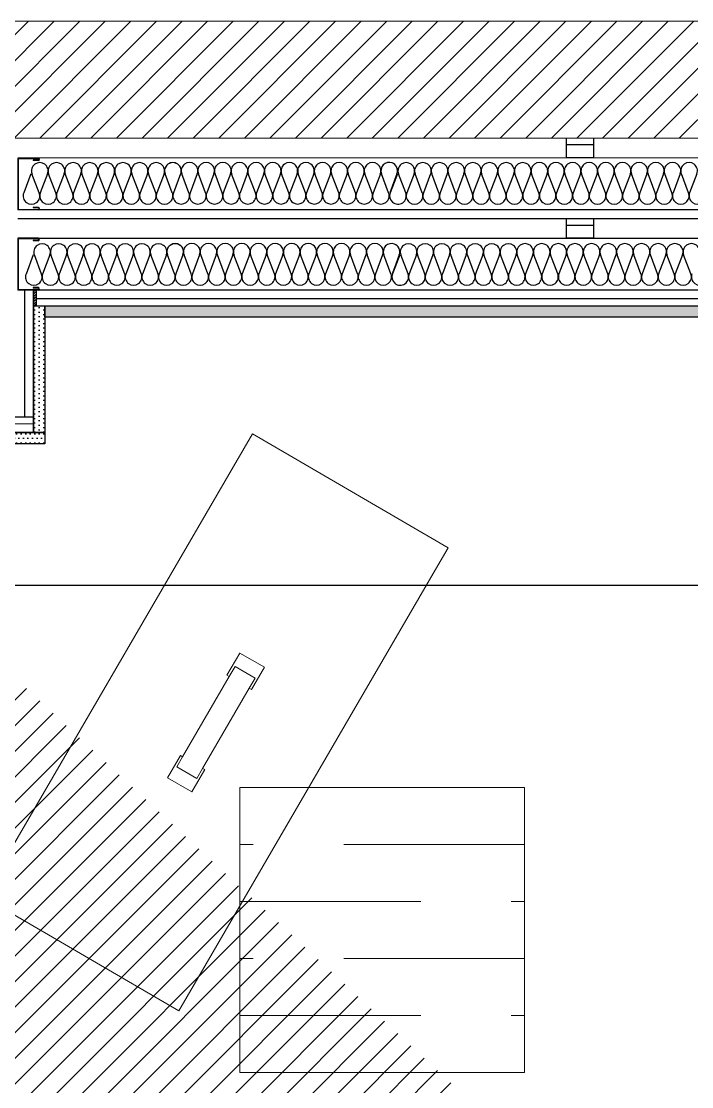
# Model space of a CAD drawing. Header units: millimetres. Extents: x 10 to 76.1, y 10 to 63.5.
# Drawn here: x 51.188 to 52.365, y 17.81 to 19.68 of the extents above; entities that cross this region are included whole.
import ezdxf

# ---------------------------------------------------------------- set-up
doc = ezdxf.new("R2010")
doc.units = ezdxf.units.MM
doc.linetypes.add('LÍNEAS_OCULTAS', pattern=[9.525, 6.35, -3.175])
for name, color, linetype in [('durlok', 3, 'Continuous'), ('equipament', 4, 'Continuous'), ('lana de vidrio', 2, 'Continuous'), ('Luces2d', 9, 'Continuous'), ('PERFILES', 2, 'Continuous'), ('Relleno', 9, 'Continuous'), ('relleno2d', 9, 'Continuous')]:
    doc.layers.add(name, color=color, linetype=linetype)
doc.layers.add('paredes2d', color=7, linetype='Continuous', true_color=0xc2ced6)

# ---------------------------------------------------------------- blocks, each defined once
blk = doc.blocks.new('LP1-1')
at = {"layer": 'PERFILES'}
for p, q in [((-0.0964, 0.0391), (-0.0964, -0.0431)), ((0.1114, 0.0388), (0.1114, -0.0431)), ((0.0596, -0.0414), (0.0601, -0.0414)), ((0.0596, -0.0431), (0.0601, -0.0431))]:
    blk.add_line(p, q, dxfattribs=at)
at = {"layer": 'PERFILES', "color": 2}
for p, q in [((-0.0949, -0.0414), (-0.0949, 0.0386)), ((-0.0879, 0.0386), (-0.0879, 0.0185)), ((-0.0879, 0.0185), (-0.0865, 0.0185)), ((-0.0865, 0.0383), (-0.0865, 0.0185)), ((0.1015, 0.0396), (0.1015, 0.0184)), ((0.1015, 0.0184), (0.1032, 0.0184)), ((0.1032, 0.0392), (0.1032, 0.0184)), ((0.1096, -0.0414), (0.1096, 0.0392)), ((-0.0949, -0.0414), (-0.063, -0.0414)), ((-0.063, -0.0414), (0.0596, -0.0414)), ((0.0601, -0.0414), (0.1096, -0.0414)), ((-0.0964, -0.0431), (-0.063, -0.0431)), ((-0.063, -0.0431), (0.0596, -0.0431)), ((0.0601, -0.0431), (0.1114, -0.0431))]:
    blk.add_line(p, q, dxfattribs=at)
for centre, radius, start, end in [((-0.0914, 0.0387), 0.00497, 355.458, 174.5769), ((0.1065, 0.0392), 0.00497, 355.458, 174.5769), ((-0.0914, 0.0385), 0.00349, 0.9781, 180.2201), ((0.1064, 0.039), 0.00319, 3.6982, 175.1096)]:
    blk.add_arc(centre, radius, start, end, dxfattribs=at)
blk = doc.blocks.new('Amp')
at = {"lineweight": 0}
for p, q in [((-12.952, 0), (-12.952, 10.959)), ((-12.952, 10.959), (11.956, 10.959)), ((12.952, 10.959), (11.956, 10.959)), ((12.952, 0.577), (12.952, 10.959)), ((-2.242, 6.177), (-3.487, 6.177)), ((-3.487, 6.177), (-3.487, 4.807)), ((-2.802, 6.053), (-2.802, 4.932)), ((-2.242, 6.053), (-2.802, 6.053)), ((-2.242, 6.177), (-2.242, 6.053)), ((-2.242, 6.053), (2.242, 6.053)), ((2.242, 6.177), (3.487, 6.177)), ((2.242, 6.177), (2.242, 6.053)), ((2.242, 6.053), (2.802, 6.053)), ((2.802, 6.053), (2.802, 4.932)), ((3.487, 6.177), (3.487, 4.807)), ((-2.242, 4.807), (-3.487, 4.807)), ((-2.242, 4.932), (-2.802, 4.932)), ((-2.242, 4.807), (-2.242, 4.932)), ((-2.242, 4.932), (2.242, 4.932)), ((2.242, 4.807), (2.242, 4.932)), ((2.242, 4.932), (2.802, 4.932)), ((2.242, 4.807), (3.487, 4.807)), ((12.952, 0), (12.952, 0.577)), ((12.952, 0), (-12.952, 0))]:
    blk.add_line(p, q, dxfattribs=at)

msp = doc.modelspace()

# ---------------------------------------------------------------- hatches: boundary and pattern name
at = {"extrusion": (-1.22465e-16, 0, -1)}
h = msp.add_hatch(dxfattribs=at)
h.set_pattern_fill('ANSI31', color=256, scale=0.001, angle=90)
h.set_pattern_definition([(135, (-61.7135647, -4.7207085), (-0.00224506403, -0.00224506403), [])])
h.paths.add_polyline_path([(-51.2143, 19.1807), (-51.2093, 19.1807), (-51.2093, 19.2082), (-51.2143, 19.2082)])
at = {"layer": 'Relleno'}
h = msp.add_hatch(dxfattribs=at)
h.set_pattern_fill('DOTS', color=256, scale=0.005, angle=90)
h.set_pattern_definition([(90, (40.710064, 8.803198), (-0.0079375, 0.00396875), [0, -0.0079375])])
h.paths.add_polyline_path([(51.2293, 18.9582), (51.2093, 18.9582), (51.2093, 19.1807), (51.2293, 19.1807)])
h = msp.add_hatch(dxfattribs=at)
h.set_pattern_fill('DOTS', color=256, scale=0.005)
h.set_pattern_definition([(360, (41.074305, 29.679941), (0.00396875, 0.0079375), [0, -0.0079375])])
h.paths.add_polyline_path([(51.2293, 19.1607), (51.2293, 19.1807), (57.6906, 19.1807), (57.6906, 19.1607)])
h = msp.add_hatch(dxfattribs=at)
h.set_pattern_fill('DOTS', color=256, scale=0.005)
h.set_pattern_definition([(360, (40.317286, 29.4574386), (0.00396875, 0.0079375), [0, -0.0079375])])
h.paths.add_polyline_path([(50.4723, 18.9382), (50.4723, 18.9582), (51.2293, 18.9582), (51.2293, 18.9382)])
at = {"layer": 'relleno2d'}
h = msp.add_hatch(dxfattribs=at)
h.set_pattern_fill('ANSI31', color=256, scale=0.01)
h.paths.add_polyline_path([(59.6881, 11.705), (59.4831, 11.705), (59.4831, 17.785), (59.6881, 17.785)])
edge = h.paths.add_edge_path(flags=17)
edge.add_line((59.6881, 18.975), (59.4831, 18.975))
edge.add_line((59.4831, 18.975), (59.4831, 19.035))
edge.add_line((59.4831, 19.035), (58.9931, 19.035))
edge.add_line((58.9931, 19.035), (58.9931, 19.475))
edge.add_line((58.9931, 19.475), (50.9148, 19.475))
edge.add_arc((50.6231, 19.545), 0.3, 193.4934, 346.5066, ccw=False)
edge.add_line((50.3314, 19.475), (50.1581, 19.475))
edge.add_line((50.1581, 19.475), (50.0231, 19.475))
edge.add_line((50.0231, 19.475), (49.9531, 19.475))
edge.add_line((49.9531, 19.475), (49.9531, 19.68))
edge.add_line((49.9531, 19.68), (59.6881, 19.68))
edge.add_line((59.6881, 19.68), (59.6881, 18.975))
edge = h.paths.add_edge_path(flags=17)
edge.add_line((59.6881, 18.975), (59.4831, 18.975))
edge.add_line((59.4831, 18.975), (59.4831, 19.035))
edge.add_line((58.9931, 19.035), (59.4831, 19.035))
edge.add_line((58.9931, 19.475), (58.9931, 19.035))
edge.add_line((50.9148, 19.475), (58.9931, 19.475))
edge.add_arc((50.6231, 19.545), 0.3, 193.4934, 346.5066)
edge.add_line((50.3314, 19.475), (50.1581, 19.475))
edge.add_line((50.1581, 19.475), (50.0231, 19.475))
edge.add_line((49.9531, 19.475), (50.0231, 19.475))
edge.add_line((49.9531, 19.68), (49.9531, 19.475))
edge.add_line((59.6881, 19.68), (49.9531, 19.68))
edge.add_line((59.6881, 19.68), (59.6881, 18.975))
edge = h.paths.add_edge_path()
edge.add_line((49.9531, 10), (59.6881, 10))
edge.add_line((50.1581, 10.205), (50.9148, 10.205))
edge.add_line((59.4831, 10.205), (50.9148, 10.205))
edge.add_line((59.4831, 10.205), (59.4831, 10.805))
edge.add_line((59.6881, 10), (59.6881, 10.805))
edge.add_line((59.4831, 10.805), (59.6881, 10.805))
edge.add_line((50.1581, 19.475), (50.1881, 19.475))
h = msp.add_hatch(dxfattribs=at)
h.set_pattern_fill('ANSI31', color=256, scale=0.01)
edge = h.paths.add_edge_path()
edge.add_line((59.6881, 19.68), (59.6881, 18.975))
edge.add_line((59.6881, 18.975), (59.4831, 18.975))
edge.add_line((59.4831, 18.975), (59.4831, 19.035))
edge.add_line((59.4831, 19.035), (58.9931, 19.035))
edge.add_line((58.9931, 19.035), (58.9931, 19.475))
edge.add_line((58.9931, 19.475), (50.9148, 19.475))
edge.add_arc((50.6231, 19.545), 0.3, 193.4934, 346.5066, ccw=False)
edge.add_line((50.3314, 19.475), (50.1581, 19.475))
edge.add_line((50.1581, 19.475), (50.0231, 19.475))
edge.add_line((50.0231, 19.475), (49.9531, 19.475))
edge.add_line((49.9531, 19.475), (49.9531, 19.68))
edge.add_line((49.9531, 19.68), (59.6881, 19.68))

# ---------------------------------------------------------------- linework, layer by layer
at = {"color": 3}
for p, q in [((52.1447, 19.4637), (52.1447, 19.4756)), ((52.1927, 19.4405), (52.1927, 19.4756)), ((52.1447, 19.4405), (52.1447, 19.4637)), ((52.1447, 19.4637), (52.1927, 19.4637)), ((52.1927, 19.4405), (52.1447, 19.4405)), ((52.1447, 19.3224), (52.1447, 19.3343)), ((52.1447, 19.2993), (52.1447, 19.3224)), ((52.1447, 19.3224), (52.1927, 19.3224)), ((52.1927, 19.2993), (52.1927, 19.3343)), ((52.1927, 19.2993), (52.1447, 19.2993))]:
    msp.add_line(p, q, dxfattribs=at)
at = {"extrusion": (-1.22465e-16, 0, -1)}
msp.add_lwpolyline([(-51.2143, 19.1807), (-51.2093, 19.1807), (-51.2093, 19.2082), (-51.2143, 19.2082)], close=True, dxfattribs=at)
at = {"color": 1}
for points in [[(51.2293, 18.9582), (51.2093, 18.9582), (51.2093, 19.1807), (51.2293, 19.1807)], [(51.2293, 19.1607), (51.2293, 19.1807), (57.6906, 19.1807), (57.6906, 19.1607)], [(50.4723, 18.9382), (50.4723, 18.9582), (51.2293, 18.9582), (51.2293, 18.9382)]]:
    msp.add_lwpolyline(points, close=True, dxfattribs=at)
at = {"layer": 'durlok', "linetype": 'Continuous', "extrusion": (1, 0.00012473, 0)}
for p, q in [((57.9556, 19.4411), (51.1818, 19.44)), ((57.9556, 19.3491), (51.1819, 19.3491)), ((51.1818, 19.3341), (57.9556, 19.3341)), ((51.1818, 19.2991), (57.9556, 19.3003)), ((57.9556, 19.2082), (51.1818, 19.2082))]:
    msp.add_line(p, q, dxfattribs=at)
at = {"layer": 'durlok', "linetype": 'Continuous'}
for p, q in [((51.1818, 19.3341), (57.9556, 19.3341)), ((51.1943, 18.9857), (51.1943, 19.2082)), ((51.2093, 19.2082), (51.2093, 18.9582)), ((51.2143, 19.1932), (57.7056, 19.1932)), ((51.2093, 19.1807), (57.7106, 19.1807)), ((51.2093, 18.9732), (50.4573, 18.972)), ((51.2093, 18.9582), (50.4523, 18.9582))]:
    msp.add_line(p, q, dxfattribs=at)
at = {"layer": 'durlok', "linetype": 'Continuous', "extrusion": (-1, -0.00012473, 0)}
msp.add_line((50.193, 18.9857), (51.2093, 18.9857), dxfattribs=at)
at = {"layer": 'equipament'}
msp.add_lwpolyline([(50.8255, 13.835), (57.2575, 13.835), (57.2575, 18.6898), (50.8255, 18.6898)], close=True, dxfattribs=at)
at = {"layer": 'lana de vidrio', "color": 2}
for p, q in [((51.2048, 19.4122), (51.1921, 19.3787)), ((51.2194, 19.3787), (51.2067, 19.4122)), ((51.234, 19.4122), (51.2213, 19.3787)), ((51.2486, 19.3787), (51.2359, 19.4122)), ((51.2632, 19.4122), (51.2505, 19.3787)), ((51.2778, 19.3787), (51.2651, 19.4122)), ((51.2924, 19.4122), (51.2797, 19.3787)), ((51.307, 19.3787), (51.2943, 19.4122)), ((51.3216, 19.4122), (51.3089, 19.3787)), ((51.3362, 19.3787), (51.3235, 19.4122)), ((51.3508, 19.4122), (51.3381, 19.3787)), ((51.3654, 19.3787), (51.3527, 19.4122)), ((51.38, 19.4122), (51.3673, 19.3787)), ((51.3946, 19.3787), (51.3819, 19.4122)), ((51.4092, 19.4122), (51.3965, 19.3787)), ((51.4238, 19.3787), (51.4111, 19.4122)), ((51.4384, 19.4122), (51.4257, 19.3787)), ((51.453, 19.379), (51.4403, 19.4124)), ((51.453, 19.3788), (51.4403, 19.4122)), ((51.4676, 19.4125), (51.4549, 19.379)), ((51.4676, 19.4122), (51.4549, 19.3788)), ((51.4822, 19.379), (51.4695, 19.4125)), ((51.4968, 19.4125), (51.4841, 19.379)), ((51.5114, 19.379), (51.4987, 19.4125)), ((51.526, 19.4125), (51.5133, 19.379)), ((51.5406, 19.379), (51.5279, 19.4125)), ((51.5552, 19.4125), (51.5425, 19.379)), ((51.5699, 19.379), (51.5571, 19.4125)), ((51.5844, 19.4125), (51.5718, 19.379)), ((51.5991, 19.379), (51.5864, 19.4125)), ((51.6137, 19.4125), (51.601, 19.379)), ((51.6283, 19.379), (51.6156, 19.4125)), ((51.6429, 19.4125), (51.6302, 19.379)), ((51.6575, 19.379), (51.6448, 19.4125)), ((51.6721, 19.4125), (51.6594, 19.379)), ((51.6867, 19.379), (51.674, 19.4125)), ((51.7013, 19.4125), (51.6886, 19.379)), ((51.7159, 19.379), (51.7032, 19.4125)), ((51.7305, 19.4125), (51.7178, 19.379)), ((51.7451, 19.3791), (51.7324, 19.4125)), ((51.7597, 19.4125), (51.747, 19.3791)), ((51.7743, 19.3791), (51.7616, 19.4125)), ((51.7889, 19.4125), (51.7762, 19.3791)), ((51.8035, 19.3791), (51.7908, 19.4125)), ((51.8181, 19.4125), (51.8054, 19.3791)), ((51.8327, 19.3791), (51.82, 19.4125)), ((51.8473, 19.4125), (51.8387, 19.3898)), ((51.848, 19.4122), (51.8394, 19.3896)), ((51.8626, 19.3788), (51.8499, 19.4122)), ((51.8772, 19.4122), (51.8645, 19.3788)), ((51.8918, 19.3788), (51.8791, 19.4122)), ((51.9064, 19.4122), (51.8937, 19.3788)), ((51.921, 19.3788), (51.9083, 19.4122)), ((51.9356, 19.4122), (51.9229, 19.3788)), ((51.9502, 19.3788), (51.9375, 19.4122)), ((51.9648, 19.4123), (51.9521, 19.3788)), ((51.9794, 19.3788), (51.9667, 19.4123)), ((51.994, 19.4123), (51.9813, 19.3788)), ((52.0086, 19.3788), (51.9959, 19.4123)), ((52.0232, 19.4123), (52.0105, 19.3788)), ((52.0378, 19.3788), (52.0251, 19.4123)), ((52.0524, 19.4123), (52.0397, 19.3788)), ((52.0671, 19.3788), (52.0543, 19.4123)), ((52.0816, 19.4123), (52.069, 19.3788)), ((52.0963, 19.3788), (52.0836, 19.4123)), ((52.1109, 19.4123), (52.0982, 19.3788)), ((52.1255, 19.3788), (52.1128, 19.4123)), ((52.1401, 19.4123), (52.1274, 19.3788)), ((52.1547, 19.3788), (52.142, 19.4123)), ((52.1693, 19.4123), (52.1566, 19.3788)), ((52.1839, 19.3788), (52.1712, 19.4123)), ((52.1985, 19.4123), (52.1858, 19.3788)), ((52.2131, 19.3788), (52.2004, 19.4123)), ((52.2277, 19.4123), (52.215, 19.3788)), ((52.2423, 19.3789), (52.2296, 19.4123)), ((52.2569, 19.4123), (52.2442, 19.3789)), ((52.2715, 19.3789), (52.2588, 19.4123)), ((52.2861, 19.4123), (52.2734, 19.3789)), ((52.3007, 19.3789), (52.288, 19.4123)), ((52.3153, 19.4123), (52.3026, 19.3789)), ((52.3299, 19.3789), (52.3172, 19.4123)), ((52.3445, 19.4123), (52.3318, 19.3789)), ((52.3591, 19.3789), (52.3464, 19.4123)), ((52.3737, 19.4123), (52.361, 19.3789)), ((51.8387, 19.3898), (51.8346, 19.3791)), ((51.8394, 19.3896), (51.8353, 19.3788)), ((51.2089, 19.2699), (51.1962, 19.2364)), ((51.2235, 19.2364), (51.2108, 19.2699)), ((51.2381, 19.2699), (51.2254, 19.2364)), ((51.2527, 19.2364), (51.24, 19.2699)), ((51.2673, 19.2699), (51.2546, 19.2364)), ((51.2819, 19.2364), (51.2692, 19.2699)), ((51.2965, 19.2699), (51.2838, 19.2364)), ((51.3111, 19.2364), (51.2984, 19.2699)), ((51.3257, 19.2699), (51.313, 19.2364)), ((51.3403, 19.2364), (51.3276, 19.2699)), ((51.3549, 19.2699), (51.3422, 19.2364)), ((51.3695, 19.2364), (51.3568, 19.2699)), ((51.3841, 19.2699), (51.3714, 19.2364)), ((51.3987, 19.2364), (51.386, 19.2699)), ((51.4133, 19.2699), (51.4006, 19.2364)), ((51.4279, 19.2365), (51.4152, 19.2699)), ((51.4425, 19.2699), (51.4298, 19.2365)), ((51.4571, 19.2367), (51.4444, 19.2702)), ((51.4571, 19.2365), (51.4444, 19.2699)), ((51.4717, 19.2702), (51.459, 19.2367)), ((51.4717, 19.2699), (51.459, 19.2365)), ((51.4863, 19.2367), (51.4736, 19.2702)), ((51.5009, 19.2702), (51.4882, 19.2367)), ((51.5155, 19.2367), (51.5028, 19.2702)), ((51.5301, 19.2702), (51.5174, 19.2367)), ((51.5447, 19.2367), (51.532, 19.2702)), ((51.5593, 19.2702), (51.5466, 19.2367)), ((51.5739, 19.2367), (51.5612, 19.2702)), ((51.5885, 19.2702), (51.5758, 19.2367)), ((51.6031, 19.2367), (51.5904, 19.2702)), ((51.6177, 19.2702), (51.605, 19.2367)), ((51.6323, 19.2367), (51.6196, 19.2702)), ((51.6469, 19.2702), (51.6342, 19.2367)), ((51.6615, 19.2367), (51.6488, 19.2702)), ((51.6761, 19.2702), (51.6634, 19.2367)), ((51.6907, 19.2367), (51.678, 19.2702)), ((51.7053, 19.2702), (51.6926, 19.2367)), ((51.7199, 19.2368), (51.7072, 19.2702)), ((51.7345, 19.2702), (51.7218, 19.2368)), ((51.7491, 19.2368), (51.7364, 19.2702)), ((51.7637, 19.2702), (51.751, 19.2368)), ((51.7783, 19.2368), (51.7656, 19.2702)), ((51.7929, 19.2702), (51.7802, 19.2368)), ((51.8075, 19.2368), (51.7948, 19.2702)), ((51.8221, 19.2702), (51.8094, 19.2368)), ((51.8367, 19.2368), (51.824, 19.2702)), ((51.8513, 19.2702), (51.8427, 19.2475)), ((51.8521, 19.2699), (51.8435, 19.2473)), ((51.8667, 19.2365), (51.854, 19.2699)), ((51.8813, 19.2699), (51.8686, 19.2365)), ((51.8959, 19.2365), (51.8832, 19.2699)), ((51.9105, 19.2699), (51.8978, 19.2365)), ((51.9251, 19.2365), (51.9124, 19.2699)), ((51.9397, 19.27), (51.927, 19.2365)), ((51.9543, 19.2365), (51.9416, 19.27)), ((51.9689, 19.27), (51.9562, 19.2365)), ((51.9835, 19.2365), (51.9708, 19.27)), ((51.9981, 19.27), (51.9854, 19.2365)), ((52.0127, 19.2365), (52, 19.27)), ((52.0273, 19.27), (52.0146, 19.2365)), ((52.0419, 19.2365), (52.0292, 19.27)), ((52.0565, 19.27), (52.0438, 19.2365)), ((52.0711, 19.2365), (52.0584, 19.27)), ((52.0857, 19.27), (52.073, 19.2365)), ((52.1003, 19.2365), (52.0876, 19.27)), ((52.1149, 19.27), (52.1022, 19.2365)), ((52.1295, 19.2365), (52.1168, 19.27)), ((52.1441, 19.27), (52.1314, 19.2365)), ((52.1587, 19.2365), (52.146, 19.27)), ((52.1733, 19.27), (52.1606, 19.2365)), ((52.1879, 19.2365), (52.1752, 19.27)), ((52.2025, 19.27), (52.1898, 19.2365)), ((52.2171, 19.2365), (52.2044, 19.27)), ((52.2317, 19.27), (52.219, 19.2365)), ((52.2463, 19.2366), (52.2336, 19.27)), ((52.2609, 19.27), (52.2482, 19.2366)), ((52.2755, 19.2366), (52.2628, 19.27)), ((52.2901, 19.27), (52.2774, 19.2366)), ((52.3047, 19.2366), (52.292, 19.27)), ((52.3193, 19.27), (52.3066, 19.2366)), ((52.3339, 19.2366), (52.3212, 19.27)), ((52.3485, 19.27), (52.3358, 19.2366)), ((52.3631, 19.2366), (52.3504, 19.27)), ((51.8427, 19.2475), (51.8386, 19.2368)), ((51.8435, 19.2473), (51.8394, 19.2365))]:
    msp.add_line(p, q, dxfattribs=at)
for centre, start, end in [((51.2204, 19.4173), 339.2106, 200.8037), ((51.2496, 19.4173), 339.2106, 200.8037), ((51.2788, 19.4174), 339.2106, 200.8037), ((51.308, 19.4174), 339.2106, 200.8037), ((51.3372, 19.4174), 339.2106, 200.8037), ((51.3664, 19.4174), 339.2106, 200.8037), ((51.3956, 19.4174), 339.2106, 200.8037), ((51.4248, 19.4174), 339.2106, 200.8037), ((51.454, 19.4176), 339.2106, 200.8037), ((51.454, 19.4174), 339.2106, 200.8037), ((51.4832, 19.4176), 339.2106, 200.8037), ((51.5124, 19.4176), 339.2106, 200.8037), ((51.5416, 19.4176), 339.2106, 200.8037), ((51.5708, 19.4177), 339.2106, 200.8037), ((51.6, 19.4177), 339.2106, 200.8037), ((51.6292, 19.4177), 339.2106, 200.8037), ((51.6584, 19.4177), 339.2106, 200.8037), ((51.6876, 19.4177), 339.2106, 200.8037), ((51.7168, 19.4177), 339.2106, 200.8037), ((51.746, 19.4177), 339.2106, 200.8037), ((51.7752, 19.4177), 339.2106, 200.8037), ((51.8044, 19.4177), 339.2106, 200.8037), ((51.8336, 19.4177), 69.793, 200.8037), ((51.8336, 19.4177), 339.2106, 69.7733), ((51.8636, 19.4174), 339.2106, 200.8037), ((51.8928, 19.4174), 339.2106, 200.8037), ((51.922, 19.4174), 339.2106, 200.8037), ((51.9512, 19.4174), 339.2106, 200.8037), ((51.9804, 19.4174), 339.2106, 200.8037), ((52.0096, 19.4174), 339.2106, 200.8037), ((52.0388, 19.4174), 339.2106, 200.8037), ((52.068, 19.4174), 339.2106, 200.8037), ((52.0972, 19.4175), 339.2106, 200.8037), ((52.1264, 19.4175), 339.2106, 200.8037), ((52.1556, 19.4175), 339.2106, 200.8037), ((52.1848, 19.4175), 339.2106, 200.8037), ((52.214, 19.4175), 339.2106, 200.8037), ((52.2432, 19.4175), 339.2106, 200.8037), ((52.2724, 19.4175), 339.2106, 200.8037), ((52.3016, 19.4175), 339.2106, 200.8037), ((52.3308, 19.4175), 339.2106, 200.8037), ((52.36, 19.4175), 339.2106, 200.8037), ((51.2058, 19.3735), 159.2106, 20.8037), ((51.235, 19.3735), 159.2106, 20.8037), ((51.2642, 19.3735), 159.2106, 20.8037), ((51.2934, 19.3735), 159.2106, 20.8037), ((51.3226, 19.3736), 159.2106, 20.8037), ((51.3518, 19.3736), 159.2106, 20.8037), ((51.381, 19.3736), 159.2106, 20.8037), ((51.4102, 19.3736), 159.2106, 20.8037), ((51.4394, 19.3736), 159.2106, 20.8037), ((51.4686, 19.3738), 159.2106, 20.8037), ((51.4978, 19.3738), 159.2106, 20.8037), ((51.527, 19.3738), 159.2106, 20.8037), ((51.5562, 19.3738), 159.2106, 20.8037), ((51.5854, 19.3738), 159.2106, 20.8037), ((51.6146, 19.3739), 159.2106, 20.8037), ((51.6438, 19.3739), 159.2106, 20.8037), ((51.673, 19.3739), 159.2106, 20.8037), ((51.7022, 19.3739), 159.2106, 20.8037), ((51.7314, 19.3739), 159.2106, 20.8037), ((51.7606, 19.3739), 159.2106, 20.8037), ((51.7898, 19.3739), 159.2106, 20.8037), ((51.819, 19.3739), 159.2106, 20.8037), ((51.849, 19.3736), 159.2106, 229.1277), ((51.849, 19.3736), 229.1521, 20.8037), ((51.8782, 19.3736), 159.2106, 20.8037), ((51.9074, 19.3736), 159.2106, 20.8037), ((51.9366, 19.3736), 159.2106, 20.8037), ((51.9658, 19.3736), 159.2106, 20.8037), ((51.995, 19.3736), 159.2106, 20.8037), ((52.0242, 19.3736), 159.2106, 20.8037), ((52.0534, 19.3736), 159.2106, 20.8037), ((52.0826, 19.3736), 159.2106, 20.8037), ((52.1118, 19.3736), 159.2106, 20.8037), ((52.141, 19.3737), 159.2106, 20.8037), ((52.1702, 19.3737), 159.2106, 20.8037), ((52.1994, 19.3737), 159.2106, 20.8037), ((52.2286, 19.3737), 159.2106, 20.8037), ((52.2578, 19.3737), 159.2106, 20.8037), ((52.287, 19.3737), 159.2106, 20.8037), ((52.3162, 19.3737), 159.2106, 20.8037), ((52.3454, 19.3737), 159.2106, 20.8037), ((52.3746, 19.3737), 159.2106, 20.8037), ((51.2244, 19.275), 339.2106, 200.8037), ((51.2536, 19.2751), 339.2106, 200.8037), ((51.2828, 19.2751), 339.2106, 200.8037), ((51.312, 19.2751), 339.2106, 200.8037), ((51.3412, 19.2751), 339.2106, 200.8037), ((51.3704, 19.2751), 339.2106, 200.8037), ((51.3996, 19.2751), 339.2106, 200.8037), ((51.4288, 19.2751), 339.2106, 200.8037), ((51.458, 19.2753), 339.2106, 200.8037), ((51.458, 19.2751), 339.2106, 200.8037), ((51.4872, 19.2753), 339.2106, 200.8037), ((51.5164, 19.2753), 339.2106, 200.8037), ((51.5457, 19.2754), 339.2106, 200.8037), ((51.5749, 19.2754), 339.2106, 200.8037), ((51.6041, 19.2754), 339.2106, 200.8037), ((51.6333, 19.2754), 339.2106, 200.8037), ((51.6625, 19.2754), 339.2106, 200.8037), ((51.6917, 19.2754), 339.2106, 200.8037), ((51.7209, 19.2754), 339.2106, 200.8037), ((51.7501, 19.2754), 339.2106, 200.8037), ((51.7793, 19.2754), 339.2106, 200.8037), ((51.8085, 19.2754), 339.2106, 200.8037), ((51.8377, 19.2754), 69.793, 200.8037), ((51.8377, 19.2754), 339.2106, 69.7733), ((51.8676, 19.2751), 339.2106, 200.8037), ((51.8968, 19.2751), 339.2106, 200.8037), ((51.926, 19.2751), 339.2106, 200.8037), ((51.9552, 19.2751), 339.2106, 200.8037), ((51.9844, 19.2751), 339.2106, 200.8037), ((52.0136, 19.2751), 339.2106, 200.8037), ((52.0429, 19.2751), 339.2106, 200.8037), ((52.0721, 19.2752), 339.2106, 200.8037), ((52.1013, 19.2752), 339.2106, 200.8037), ((52.1305, 19.2752), 339.2106, 200.8037), ((52.1597, 19.2752), 339.2106, 200.8037), ((52.1889, 19.2752), 339.2106, 200.8037), ((52.2181, 19.2752), 339.2106, 200.8037), ((52.2473, 19.2752), 339.2106, 200.8037), ((52.2765, 19.2752), 339.2106, 200.8037), ((52.3057, 19.2752), 339.2106, 200.8037), ((52.3349, 19.2752), 339.2106, 200.8037), ((52.3641, 19.2752), 339.2106, 200.8037), ((51.2098, 19.2312), 159.2106, 20.8037), ((51.239, 19.2312), 159.2106, 20.8037), ((51.2682, 19.2312), 159.2106, 20.8037), ((51.2974, 19.2313), 159.2106, 20.8037), ((51.3266, 19.2313), 159.2106, 20.8037), ((51.3558, 19.2313), 159.2106, 20.8037), ((51.385, 19.2313), 159.2106, 20.8037), ((51.4142, 19.2313), 159.2106, 20.8037), ((51.4434, 19.2313), 159.2106, 20.8037), ((51.4726, 19.2315), 159.2106, 20.8037), ((51.5019, 19.2315), 159.2106, 20.8037), ((51.5311, 19.2315), 159.2106, 20.8037), ((51.5603, 19.2315), 159.2106, 20.8037), ((51.5895, 19.2315), 159.2106, 20.8037), ((51.6187, 19.2316), 159.2106, 20.8037), ((51.6479, 19.2316), 159.2106, 20.8037), ((51.6771, 19.2316), 159.2106, 20.8037), ((51.7063, 19.2316), 159.2106, 20.8037), ((51.7355, 19.2316), 159.2106, 20.8037), ((51.7647, 19.2316), 159.2106, 20.8037), ((51.7939, 19.2316), 159.2106, 20.8037), ((51.8231, 19.2316), 159.2106, 20.8037), ((51.853, 19.2313), 159.2106, 229.1277), ((51.853, 19.2313), 229.1521, 20.8037), ((51.8822, 19.2313), 159.2106, 20.8037), ((51.9114, 19.2313), 159.2106, 20.8037), ((51.9406, 19.2313), 159.2106, 20.8037), ((51.9698, 19.2313), 159.2106, 20.8037), ((51.9991, 19.2313), 159.2106, 20.8037), ((52.0283, 19.2313), 159.2106, 20.8037), ((52.0575, 19.2313), 159.2106, 20.8037), ((52.0867, 19.2313), 159.2106, 20.8037), ((52.1159, 19.2314), 159.2106, 20.8037), ((52.1451, 19.2314), 159.2106, 20.8037), ((52.1743, 19.2314), 159.2106, 20.8037), ((52.2035, 19.2314), 159.2106, 20.8037), ((52.2327, 19.2314), 159.2106, 20.8037), ((52.2619, 19.2314), 159.2106, 20.8037), ((52.2911, 19.2314), 159.2106, 20.8037), ((52.3203, 19.2314), 159.2106, 20.8037), ((52.3495, 19.2314), 159.2106, 20.8037), ((52.3787, 19.2314), 159.2106, 20.8037)]:
    msp.add_arc(centre, 0.0146, start, end, dxfattribs=at)
at = {"layer": 'Luces2d', "lineweight": 0, "ltscale": 0.05}
for p, q in [((52.0714, 18.335), (51.5714, 18.335)), ((51.5714, 18.335), (51.5714, 17.835)), ((52.0714, 17.835), (52.0714, 18.335)), ((51.5714, 17.835), (52.0714, 17.835))]:
    msp.add_line(p, q, dxfattribs=at)
at = {"layer": 'Luces2d', "linetype": 'LÍNEAS_OCULTAS', "lineweight": 0, "ltscale": 0.05}
for p, q in [((52.0714, 18.235), (51.5714, 18.235)), ((51.5714, 18.135), (52.0714, 18.135)), ((52.0714, 18.035), (51.5714, 18.035)), ((51.5714, 17.935), (52.0714, 17.935))]:
    msp.add_line(p, q, dxfattribs=at)
at = {"layer": 'paredes2d', "color": 6, "lineweight": 0}
msp.add_line((59.6881, 19.68), (49.9531, 19.68), dxfattribs=at)
at = {"layer": 'paredes2d', "color": 6, "linetype": 'Continuous', "lineweight": 0}
msp.add_line((50.9148, 19.475), (58.9931, 19.475), dxfattribs=at)

# ---------------------------------------------------------------- block references
at = {"xscale": 0.4373098624145429, "yscale": 0.4373098624145429, "zscale": 0.4373098624145429, "rotation": 270.0071464909952}
for p in [(51.2007, 19.3978), (51.2006, 19.257)]:
    msp.add_blockref('LP1-1', p, dxfattribs=at)
at = {"layer": 'equipament', "xscale": -0.03628993181766791, "yscale": 0.0362899318176679, "zscale": 0.0362899318176679, "rotation": 239.8188794315534}
msp.add_blockref('Amp', (51.3572, 18.5495), dxfattribs=at)

doc.saveas('drawing.dxf')
